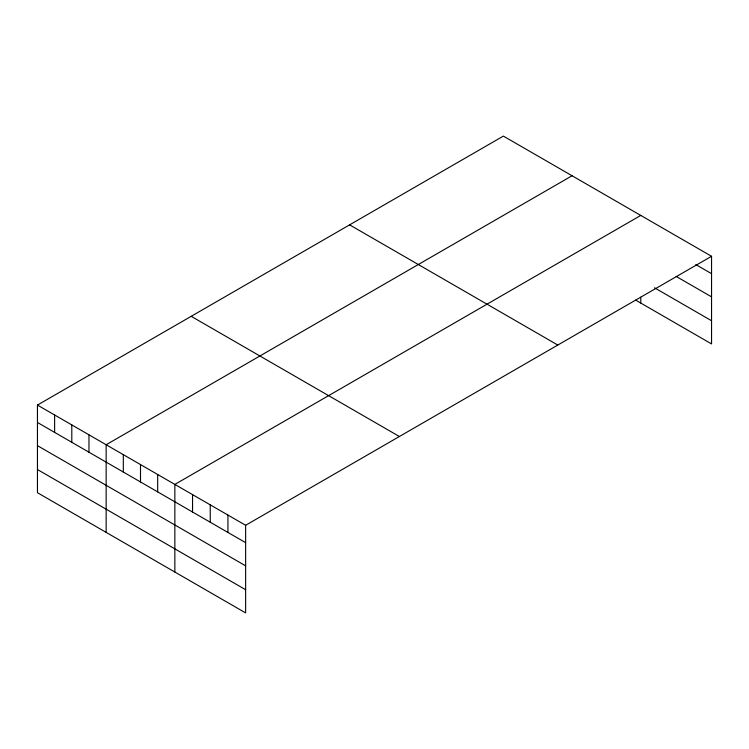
<?xml version="1.0" encoding="UTF-8"?>
<svg xmlns="http://www.w3.org/2000/svg" width="749" height="749" viewBox="0 0 749 749"><rect width="100%" height="100%" fill="white"/><g stroke="black" fill="none" stroke-linecap="round" stroke-linejoin="round"><path stroke-width="1.12" d="M711.55 256.289L503.365 136.093L37.45 405.078L37.45 492.711L245.635 612.907L245.635 525.283L711.55 256.289L711.55 343.922L635.714 300.134M572.067 175.753L106.152 444.747L106.152 532.38M640.769 215.422L174.854 484.416L174.854 572.039M695.821 264.584L711.55 273.666M676.16 276.418L711.55 296.847M654.532 287.813L711.55 320.731M349.614 224.859L557.799 345.055M191.201 316.312L399.386 436.508M37.45 405.078L245.635 525.283M37.45 422.464L245.635 542.66M37.45 445.646L245.635 565.841M37.45 469.529L245.635 589.725M640.769 297.259L640.769 303.055M227.939 515.059L227.939 532.436M210.244 504.845L210.244 522.222M192.549 494.63L192.549 512.007M157.674 474.492L157.674 491.878M140.503 464.577L140.503 481.953M123.323 454.662L123.323 472.039M88.972 434.832L88.972 452.209M71.801 424.917L71.801 442.294M54.621 415.002L54.621 432.379"/></g></svg>
